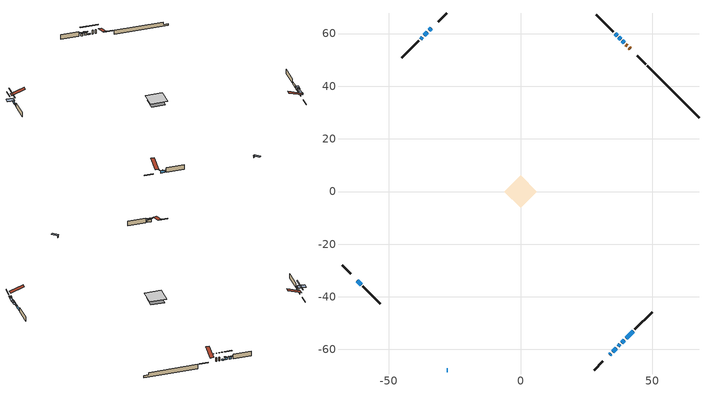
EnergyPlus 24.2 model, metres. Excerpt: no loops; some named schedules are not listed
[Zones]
conditioned space
 floor adiabatic (AdiabaticFloorConstruction): -6.09,0 0,6.09 6.09,0 0,-6.09 z0.61
 floor foundation (Slab1 construction): -4.9,0.06 -0.06,4.9 4.9,-0.06 0.06,-4.9 z-1.73
 wall outside (RimJoist1 construction): 28.08,-67.79 31.32,-64.56 / -67.79,-28.08 -64.56,-31.32 / -28.08,67.79 -31.32,64.56 / 47.52,48.35 44.29,51.59 z0.61:0.91
 wall outside (AdiabaticWallConstruction 1): 41.65,54.23 41.21,54.66 / 40.56,55.32 40.06,55.81 z0.61:2.64
 wall outside (AdiabaticWallConstruction): 33.96,-61.92 34.34,-61.54 / -61.92,-33.96 -60.48,-35.39 / 38.03,57.84 37.31,58.56 / -37.24,58.63 -37.96,57.91 / 40.12,-55.76 42.82,-53.06 z0.61:1.83; -28.08,-67.79 -27.55,-67.79 z0.61:1.5; 39.41,56.47 38.69,57.19 / -33.96,61.92 -34.68,61.2 / 34.99,-60.89 36.43,-59.45 z0.61:1.17; 36.66,59.22 35.94,59.94 z0.61:1.63; -35.33,60.54 -36.59,59.29 z0.61:2.69; 37.08,-58.79 37.77,-58.11 / 38.42,-57.45 39.47,-56.41 z0.61:1.78
 wall outside (Wall1 construction): 43.47,-52.4 50.02,-45.86 / -59.83,-36.05 -53.28,-42.6 / -38.62,57.26 -45.17,50.71 / 35.28,60.59 28.74,67.14 z0.61:3.05
 wall foundation (FoundationWall1 construction): 48.18,47.7,-1.73 48.18,47.7,0.61 65.83,30.04,0.61 65.83,30.04,-0.72 67.79,28.08,-0.72 67.79,28.08,-1.73
 window (WindowConstruction 8): 33.96,-61.92 34.34,-61.54 z0.61:1.83
 window (WindowConstruction 7): -61.92,-33.96 -60.48,-35.39 z0.61:1.83
 window (WindowConstruction 12): -28.08,-67.79 -27.55,-67.79 z0.61:1.5
 window (WindowConstruction 9): 39.41,56.47 38.69,57.19 z0.61:1.17
 window (WindowConstruction 10): -33.96,61.92 -34.68,61.2 z0.61:1.17
 window (WindowConstruction 11): 34.99,-60.88 36.43,-59.45 z0.61:1.17
 window (WindowConstruction): 38.03,57.84 37.32,58.56 z0.61:1.83
 window (WindowConstruction 1): 36.66,59.22 35.94,59.94 z0.61:1.62
 window (WindowConstruction 2): -35.33,60.54 -36.59,59.29 z0.61:2.69
 window (WindowConstruction 3): -37.25,58.63 -37.96,57.91 z0.61:1.83
 window (WindowConstruction 4): 37.08,-58.79 37.77,-58.11 z0.61:1.78
 window (WindowConstruction 5): 38.42,-57.45 39.46,-56.41 z0.61:1.78
 window (WindowConstruction 6): 40.12,-55.75 42.82,-53.06 z0.61:1.83
 door (Door): 41.65,54.23 41.22,54.66 z0.61:2.64
 door (Door 1): 40.56,55.32 40.06,55.81 z0.61:2.64
 ceiling adiabatic (AdiabaticFloorConstruction): 0,-6.09 6.09,0 0,6.09 -6.09,0 z0.61
 roof outside (Roof1 construction): 33.3,-62.58,3.05 28.27,-57.54,5.42 26.94,-58.87,5.42 31.98,-63.9,3.05; -62.58,-33.3,3.05 -57.54,-28.27,5.42 -58.87,-26.94,5.42 -63.9,-31.98,3.05; -33.3,62.58,3.05 -28.27,57.54,5.42 -26.94,58.87,5.42 -31.98,63.9,3.05; 42.3,53.57,3.05 37.27,48.54,5.42 38.6,47.21,5.42 43.63,52.25,3.05
shading: 34.44,-61.44 33.85,-62.02 34.71,-62.89 35.3,-62.3 z1.98; -60.05,-35.82 -62.35,-33.53 -62.56,-33.74 -60.26,-36.04 z2.44; -27.25,-67.79 -28.38,-67.79 -28.38,-71.14 -27.25,-71.14 z1.8; 35.75,60.13 42.35,53.53 42.64,53.82 36.04,60.42 z5.33; -37.62,58.26 -31.02,64.86 -31.31,65.15 -37.91,58.55 z5.33; 36.64,-59.24 34.78,-61.1 35.64,-61.96 37.5,-60.1 z1.47; 36.88,58.99 38.46,57.41 38.68,57.62 37.1,59.2 z2.44; 35.51,60.37 37.09,58.79 37.3,59 35.72,60.58 z2.23; -36.8,59.08 -35.12,60.76 -37.71,63.34 -39.39,61.67 z2.99; 37.87,-58 36.98,-58.9 37.84,-59.76 38.73,-58.87 z1.93; 39.57,-56.31 38.32,-57.56 39.18,-58.42 40.43,-57.17 z1.93
[Building]
Building 1: Terrain=Suburbs
[Site:Location]
Quebec Intl AP_QC: Latitude {deg}=46.8; Longitude {deg}=-71.38; Time Zone {hr}=-5; Elevation {m}=74; Keep Site Location Information=Yes
[Site:GroundTemperature:Shallow]
0.0108218, -2.24938, -2.43038, -1.3578, 2.94801, 7.23376, 10.9493, 13.303, 13.5029, 11.5886, 7.96783, 3.81355
[Site:WaterMainsTemperature]
Calculation Method=Schedule; Temperature Schedule=mains temperature schedule
[Material] Roughness=Rough; Thermal Absorptance=0.9
Name | Thickness {m} | Conductivity {W/m-K} | Density {kg/m3} | Specific Heat {J/kg-K} | Solar Absorptance | Visible Absorptance
asphalt or fiberglass shingles | 0.00635 | 0.162714 | 1121.4 | 1465.45 | 0.4 | 0.4
concrete 4.0 in. | 0.1016 | 1.803125 | 2242.8 | 837.4 | 0.7 | 0.7
concrete 8.0 in. | 0.2032 | 1.803125 | 2242.8 | 837.4 | 0.7 | 0.7
door material | 0.04445 | 0.053851 | 512.64 | 1214.23 | 0.7 | 0.7
exterior vertical ins | 0.0554373 | 0.029427 | 32.04 | 1214.23 | 0.7 | 0.7
floor covering | 0.0127 | 0.0433444 | 54.468 | 1339.84 | 0.6 | 0.6
floor rigid ins; wall rigid ins 1 | 0.512978 | 0.029427 | 32.04 | 1214.23 | 0.7 | 0.7
floor stud and cavity | 0.1397 | 1.75129 | 37.0049 | 1207.88 | 0.7 | 0.7
furniture material conditioned space 1 | 0.1524 | 0.115458 | 640.8 | 1214.23 | 0.6 | 0.6
gypsum board | 0.0127 | 0.160291 | 801 | 837.4 | 0.6 | 0.6
gypsum board 1 | 0.0127 | 0.160291 | 801 | 837.4 | 0.7 | 0.7
osb sheathing 0.5 in. | 0.0127 | 0.115458 | 512.64 | 1214.23 | 0.7 | 0.7
osb sheathing 0.75 in. | 0.01905 | 0.115458 | 512.64 | 1214.23 | 0.7 | 0.7
osb sheathing 2.0 in. | 0.0508 | 0.115458 | 512.64 | 1214.23 | 0.7 | 0.7
rim joist rigid ins | 0.051816 | 0.029427 | 32.04 | 1214.23 | 0.7 | 0.7
rim joist stud and cavity | 0.0508 | 0.0297552 | 125.044 | 1163.47 | 0.6 | 0.6
roof rigid ins; wall rigid ins | 0.103632 | 0.029427 | 32.04 | 1214.23 | 0.7 | 0.7
roof stud and cavity | 0.2032 | 0.192082 | 78.34581 | 1123.46 | 0.7 | 0.7
wall stud and cavity | 0.1397 | 0.108386 | 139.0536 | 1170.24 | 0.7 | 0.7
wall stud and cavity 1 | 0.0889 | 0.380278 | 52.3479 | 1209.89 | 0.7 | 0.7
wall stud and cavity 2 | 0.0889 | 0.391764 | 83.0341 | 1211.67 | 0.7 | 0.7
wood siding | 0.0254 | 0.102417 | 544.68 | 1172.36 | 0.4 | 0.4
wood siding 1; wood siding 2; wood siding 3 | 0.0254 | 0.102417 | 544.68 | 1172.36 | 0.7 | 0.7
[WindowMaterial:SimpleGlazingSystem]
Name | U-Factor {W/m2-K} | Solar Heat Gain Coefficient
WindowMaterial | 2.78279 | 0.59
WindowMaterial 1 | 2.78052 | 0.57
WindowMaterial 2 | 2.82821 | 0.59
WindowMaterial 3 | 2.78165 | 0.58
WindowMaterial 4 | 2.787898 | 0.61
WindowMaterial 5 | 2.78563 | 0.68
WindowMaterial 6 | 2.63686 | 0.61
WindowMaterial 7 | 2.6732 | 0.46
WindowMaterial 8 | 2.6732 | 0.44
[Construction]
AdiabaticFloorConstruction: floor stud and cavity, floor rigid ins, osb sheathing 0.75 in., floor covering
AdiabaticWallConstruction: wood siding 2, wall rigid ins 1, wall stud and cavity 1, gypsum board
AdiabaticWallConstruction 1: wood siding 3, wall rigid ins 1, wall stud and cavity 1, gypsum board
Door; Door 1: door material
FoundationWall1 construction: concrete 8.0 in., gypsum board 1
furniture construction conditioned space 1: furniture material conditioned space 1
PartitionWallConstruction: gypsum board, wall stud and cavity 2, gypsum board
RimJoist1 construction: wood siding 1, rim joist rigid ins, osb sheathing 2.0 in., rim joist stud and cavity
Roof1 construction: asphalt or fiberglass shingles, roof rigid ins, osb sheathing 0.75 in., roof stud and cavity, gypsum board
Slab1 construction: concrete 4.0 in.
Wall1 construction: wood siding, wall rigid ins, osb sheathing 0.5 in., wall stud and cavity, gypsum board
WindowConstruction; WindowConstruction 3; WindowConstruction 7: WindowMaterial
WindowConstruction 1: WindowMaterial 1
WindowConstruction 10; WindowConstruction 11; WindowConstruction 9: WindowMaterial 7
WindowConstruction 12: WindowMaterial 8
WindowConstruction 2: WindowMaterial 2
WindowConstruction 4: WindowMaterial 3
WindowConstruction 5: WindowMaterial 4
WindowConstruction 6: WindowMaterial 5
WindowConstruction 8: WindowMaterial 6
[Zone]
conditioned space: Multiplier=1; Volume {m3}=312.7; Part of Total Floor Area=Yes
[Space]
conditioned space 1: Zone=conditioned space; Volume {m3}=312.7
[SurfaceProperty:ExposedFoundationPerimeter]
Slab1: Exposed Perimeter Calculation Method=TotalExposedPerimeter; Total Exposed Perimeter {m}=27.738
[InternalMass] Zone or ZoneList=conditioned space; Space or SpaceList=conditioned space 1
Name | Construction | Surface Area {m2}
furniture mass conditioned space 1 | furniture construction conditioned space 1 | 48.9198
partition wall mass | PartitionWallConstruction | 122.299
[Lights]
interior lighting: Zone or ZoneList or Space or SpaceList=conditioned space 1; Schedule=interior lighting schedule; Design Level Calculation Method=LightingLevel; Lighting Level {W}=343.2; Return Air Fraction=0; Fraction Radiant=0.6; Fraction Visible=0.2; Fraction Replaceable=1
[People]
occupants: Zone or ZoneList or Space or SpaceList=conditioned space 1; Number of People Schedule=occupants schedule; Number of People Calculation Method=People; Number of People=3; Fraction Radiant=0.314171; Sensible Heat Fraction=0.56303; Activity Level Schedule=occupants activity schedule; Carbon Dioxide Generation Rate {m3/s-W}=0; Enable ASHRAE 55 Comfort Warnings=No; Mean Radiant Temperature Calculation Type=EnclosureAveraged
[ElectricEquipment] Zone or ZoneList or Space or SpaceList=conditioned space 1; Design Level Calculation Method=EquipmentLevel
Name | Schedule | Design Level {W} | Fraction Latent | Fraction Radiant | Fraction Lost
clothes dryer | clothes dryer schedule | 140.772 | 0.015 | 0.081 | 0.85
clothes washer | clothes washer schedule | 32.1985 | 0.03 | 0.162 | 0.7
cooking range | cooking range schedule | 215.147 | 0.08 | 0.432 | 0.2
dishwasher | dishwasher schedule | 66.8632 | 0.3 | 0.18 | 0.4
fridge | fridge schedule | 72.9452 | 0 | 0.6 | 0
mech vent bath fan 0 | mech vent bath fan 0 schedule | 50.2 | 0 | 0 | 1
mech vent house fan | mech vent house fan schedule | 19.9167 | 0 | 0 | 0.5
mech vent house fan cfis | mech vent house fan cfis schedule | 0 | 0 | 0 | 0
mech vent range fan 0 | mech vent range fan 0 schedule | 57 | 0 | 0 | 1
misc plug loads | misc plug loads schedule | 494.7 | 0.045 | 0.513 | 0.1
whole house fan | Always On Discrete | 0 | 0 | 0 | 1
[OtherEquipment] Zone or ZoneList or Space or SpaceList=conditioned space 1; Design Level Calculation Method=EquipmentLevel
Name | Fuel Type | Schedule | Design Level {W} | Fraction Latent | Fraction Radiant | Fraction Lost
clothes dryer 1 | Electricity | clothes dryer schedule | 0 | 0.015 | 0.081 | 0.85
cooking range 1 | Electricity | cooking range schedule | 0 | 0.08 | 0.432 | 0.2
general water use latent | None | general water use schedule | 62.594 | 1 | 0 | 0
general water use sensible | None | general water use schedule | -61.6891 | 0 | 0.6 | 0
mech vent house fan latent load | None | Always On Discrete | 0 | 1 | 0 | 0
mech vent house fan sensible load | None | Always On Discrete | 0 | 0 | 0 | 0
water heater energy adjustment1 | Electricity | Always On Discrete | 0.01 | 0 | 0 | 1
[ZoneInfiltration:DesignFlowRate] Zone or ZoneList or Space or SpaceList=conditioned space 1; Schedule=Always On Discrete; Design Flow Rate Calculation Method=Flow/Zone; Design Flow Rate {m3/s}=0
infil flow; natural vent flow; whole house fan flow
[ZoneControl:Thermostat]
conditioned space Thermostat: Zone or ZoneList=conditioned space; Control Type Schedule=conditioned space Thermostat Schedule; Control 1=conditioned space temperature setpoint; Temperature Difference Between Cutout And Setpoint {deltaC}=0
[ThermostatSetpoint:DualSetpoint]
conditioned space temperature setpoint: Heating Setpoint Temperature Schedule=heating setpoint; Cooling Setpoint Temperature Schedule=cooling setpoint
[Zone equipment]
conditioned space: electric baseboard
[Foundation:Kiva]
Foundation Kiva 1: Initial Indoor Air Temperature {C}=18; Wall Height Above Grade {m}=0.609996; Wall Depth Below Slab {m}=0.2032; Custom Block Material Name 1=exterior vertical ins; Custom Block Depth 1 {m}=2.34001; Custom Block X Position 1 {m}=0.2159; Custom Block Z Position 1 {m}=0
[Foundation:Kiva:Settings]
Soil Conductivity {W/m-K}=0.849921; Soil Density {kg/m3}=1842.3; Soil Specific Heat {J/kg-K}=418.7; Ground Solar Absorptivity=0.9; Ground Thermal Absorptivity=0.9; Ground Surface Roughness {m}=0.03; Far-Field Width {m}=40; Deep-Ground Boundary Condition=ZeroFlux; Deep-Ground Depth {m}=40; Minimum Cell Dimension {m}=0.2; Maximum Cell Growth Coefficient=3; Simulation Timestep=Timestep
[Exterior:Lights]
exterior lighting: Schedule=exterior lighting schedule; Design Level {W}=75.6
[EnergyManagementSystem:Sensor] Output:Variable or Output:Meter Index Key=conditioned space
Name | Output:Variable or Output:Meter
conditioned_space_clg_unmet_s | Zone Cooling Setpoint Not Met Time
conditioned_space_htg_unmet_s | Zone Heating Setpoint Not Met Time
fridge_tin_s; tin_s; tin_s_1 | Zone Mean Air Temperature
tout_s | Zone Outdoor Air Drybulb Temperature
win_s | Zone Air Humidity Ratio
[Schedule:Week:Daily]
interior lighting schedule Week Rule - Jan1-Jan27: interior lighting schedule day, interior lighting schedule day, interior lighting schedule day, interior lighting schedule day, interior lighting schedule day, interior lighting schedule day, interior lighting schedule day, interior lighting schedule default day, interior lighting schedule default day, interior lighting schedule default day, interior lighting schedule default day, interior lighting schedule default day
interior lighting schedule Week Rule - Jan28-Feb3: interior lighting schedule day, interior lighting schedule day, interior lighting schedule day, interior lighting schedule day, interior lighting schedule day 1, interior lighting schedule day 1, interior lighting schedule day 1, interior lighting schedule default day, interior lighting schedule default day, interior lighting schedule default day, interior lighting schedule default day, interior lighting schedule default day
interior lighting schedule Week Rule - Feb4-Feb24: interior lighting schedule day 1, interior lighting schedule day 1, interior lighting schedule day 1, interior lighting schedule day 1, interior lighting schedule day 1, interior lighting schedule day 1, interior lighting schedule day 1, interior lighting schedule default day, interior lighting schedule default day, interior lighting schedule default day, interior lighting schedule default day, interior lighting schedule default day
interior lighting schedule Week Rule - Feb25-Mar3: interior lighting schedule day 1, interior lighting schedule day 1, interior lighting schedule day 1, interior lighting schedule day 1, interior lighting schedule day 2, interior lighting schedule day 2, interior lighting schedule day 2, interior lighting schedule default day, interior lighting schedule default day, interior lighting schedule default day, interior lighting schedule default day, interior lighting schedule default day
interior lighting schedule Week Rule - Mar4-Mar31: interior lighting schedule day 2, interior lighting schedule day 2, interior lighting schedule day 2, interior lighting schedule day 2, interior lighting schedule day 2, interior lighting schedule day 2, interior lighting schedule day 2, interior lighting schedule default day, interior lighting schedule default day, interior lighting schedule default day, interior lighting schedule default day, interior lighting schedule default day
interior lighting schedule Week Rule - Apr1-Apr28: interior lighting schedule day 3, interior lighting schedule day 3, interior lighting schedule day 3, interior lighting schedule day 3, interior lighting schedule day 3, interior lighting schedule day 3, interior lighting schedule day 3, interior lighting schedule default day, interior lighting schedule default day, interior lighting schedule default day, interior lighting schedule default day, interior lighting schedule default day
interior lighting schedule Week Rule - Apr29-May5: interior lighting schedule day 3, interior lighting schedule day 3, interior lighting schedule day 4, interior lighting schedule day 4, interior lighting schedule day 4, interior lighting schedule day 4, interior lighting schedule day 4, interior lighting schedule default day, interior lighting schedule default day, interior lighting schedule default day, interior lighting schedule default day, interior lighting schedule default day
interior lighting schedule Week Rule - May6-May26: interior lighting schedule day 4, interior lighting schedule day 4, interior lighting schedule day 4, interior lighting schedule day 4, interior lighting schedule day 4, interior lighting schedule day 4, interior lighting schedule day 4, interior lighting schedule default day, interior lighting schedule default day, interior lighting schedule default day, interior lighting schedule default day, interior lighting schedule default day
interior lighting schedule Week Rule - May27-Jun2: interior lighting schedule day 4, interior lighting schedule day 4, interior lighting schedule day 4, interior lighting schedule day 4, interior lighting schedule day 4, interior lighting schedule day 5, interior lighting schedule day 5, interior lighting schedule default day, interior lighting schedule default day, interior lighting schedule default day, interior lighting schedule default day, interior lighting schedule default day
interior lighting schedule Week Rule - Jun3-Jun30: interior lighting schedule day 5, interior lighting schedule day 5, interior lighting schedule day 5, interior lighting schedule day 5, interior lighting schedule day 5, interior lighting schedule day 5, interior lighting schedule day 5, interior lighting schedule default day, interior lighting schedule default day, interior lighting schedule default day, interior lighting schedule default day, interior lighting schedule default day
interior lighting schedule Week Rule - Jul1-Jul28: interior lighting schedule day 6, interior lighting schedule day 6, interior lighting schedule day 6, interior lighting schedule day 6, interior lighting schedule day 6, interior lighting schedule day 6, interior lighting schedule day 6, interior lighting schedule default day, interior lighting schedule default day, interior lighting schedule default day, interior lighting schedule default day, interior lighting schedule default day
interior lighting schedule Week Rule - Jul29-Aug4: interior lighting schedule day 6, interior lighting schedule day 6, interior lighting schedule day 6, interior lighting schedule day 7, interior lighting schedule day 7, interior lighting schedule day 7, interior lighting schedule day 7, interior lighting schedule default day, interior lighting schedule default day, interior lighting schedule default day, interior lighting schedule default day, interior lighting schedule default day
interior lighting schedule Week Rule - Aug5-Aug25: interior lighting schedule day 7, interior lighting schedule day 7, interior lighting schedule day 7, interior lighting schedule day 7, interior lighting schedule day 7, interior lighting schedule day 7, interior lighting schedule day 7, interior lighting schedule default day, interior lighting schedule default day, interior lighting schedule default day, interior lighting schedule default day, interior lighting schedule default day
interior lighting schedule Week Rule - Aug26-Sep1: interior lighting schedule day 7, interior lighting schedule day 7, interior lighting schedule day 7, interior lighting schedule day 7, interior lighting schedule day 7, interior lighting schedule day 7, interior lighting schedule day 8, interior lighting schedule default day, interior lighting schedule default day, interior lighting schedule default day, interior lighting schedule default day, interior lighting schedule default day
interior lighting schedule Week Rule - Sep2-Sep29: interior lighting schedule day 8, interior lighting schedule day 8, interior lighting schedule day 8, interior lighting schedule day 8, interior lighting schedule day 8, interior lighting schedule day 8, interior lighting schedule day 8, interior lighting schedule default day, interior lighting schedule default day, interior lighting schedule default day, interior lighting schedule default day, interior lighting schedule default day
interior lighting schedule Week Rule - Sep30-Oct6: interior lighting schedule day 8, interior lighting schedule day 9, interior lighting schedule day 9, interior lighting schedule day 9, interior lighting schedule day 9, interior lighting schedule day 9, interior lighting schedule day 9, interior lighting schedule default day, interior lighting schedule default day, interior lighting schedule default day, interior lighting schedule default day, interior lighting schedule default day
interior lighting schedule Week Rule - Oct7-Oct27: interior lighting schedule day 9, interior lighting schedule day 9, interior lighting schedule day 9, interior lighting schedule day 9, interior lighting schedule day 9, interior lighting schedule day 9, interior lighting schedule day 9, interior lighting schedule default day, interior lighting schedule default day, interior lighting schedule default day, interior lighting schedule default day, interior lighting schedule default day
interior lighting schedule Week Rule - Oct28-Nov3: interior lighting schedule day 9, interior lighting schedule day 9, interior lighting schedule day 9, interior lighting schedule day 9, interior lighting schedule day 10, interior lighting schedule day 10, interior lighting schedule day 10, interior lighting schedule default day, interior lighting schedule default day, interior lighting schedule default day, interior lighting schedule default day, interior lighting schedule default day
interior lighting schedule Week Rule - Nov4-Nov24: interior lighting schedule day 10, interior lighting schedule day 10, interior lighting schedule day 10, interior lighting schedule day 10, interior lighting schedule day 10, interior lighting schedule day 10, interior lighting schedule day 10, interior lighting schedule default day, interior lighting schedule default day, interior lighting schedule default day, interior lighting schedule default day, interior lighting schedule default day
interior lighting schedule Week Rule - Nov25-Dec1: interior lighting schedule day 10, interior lighting schedule day 10, interior lighting schedule day 10, interior lighting schedule day 10, interior lighting schedule day 10, interior lighting schedule day 10, interior lighting schedule day 11, interior lighting schedule default day, interior lighting schedule default day, interior lighting schedule default day, interior lighting schedule default day, interior lighting schedule default day
interior lighting schedule Week Rule - Dec2-Dec31: interior lighting schedule day 11, interior lighting schedule day 11, interior lighting schedule day 11, interior lighting schedule day 11, interior lighting schedule day 11, interior lighting schedule day 11, interior lighting schedule day 11, interior lighting schedule default day, interior lighting schedule default day, interior lighting schedule default day, interior lighting schedule default day, interior lighting schedule default day
occupants schedule Week Rule - Jan1-Dec31: occupants schedule day, occupants schedule day, occupants schedule day, occupants schedule day, occupants schedule day, occupants schedule day, occupants schedule day, occupants schedule default day, occupants schedule default day, occupants schedule default day, occupants schedule default day, occupants schedule default day
clothes dryer schedule Week Rule - Jan1-Dec31: clothes dryer schedule day, clothes dryer schedule day, clothes dryer schedule day, clothes dryer schedule day, clothes dryer schedule day, clothes dryer schedule day, clothes dryer schedule day, clothes dryer schedule default day, clothes dryer schedule default day, clothes dryer schedule default day, clothes dryer schedule default day, clothes dryer schedule default day
clothes washer schedule Week Rule - Jan1-Dec31: clothes washer schedule day, clothes washer schedule day, clothes washer schedule day, clothes washer schedule day, clothes washer schedule day, clothes washer schedule day, clothes washer schedule day, clothes washer schedule default day, clothes washer schedule default day, clothes washer schedule default day, clothes washer schedule default day, clothes washer schedule default day
cooking range schedule Week Rule - Jan1-Dec31: cooking range schedule day, cooking range schedule day, cooking range schedule day, cooking range schedule day, cooking range schedule day, cooking range schedule day, cooking range schedule day, cooking range schedule default day, cooking range schedule default day, cooking range schedule default day, cooking range schedule default day, cooking range schedule default day
dishwasher schedule Week Rule - Jan1-Dec31: dishwasher schedule day, dishwasher schedule day, dishwasher schedule day, dishwasher schedule day, dishwasher schedule day, dishwasher schedule day, dishwasher schedule day, dishwasher schedule default day, dishwasher schedule default day, dishwasher schedule default day, dishwasher schedule default day, dishwasher schedule default day
mech vent bath fan 0 schedule Week Rule - Jan1-Dec31: mech vent bath fan 0 schedule day, mech vent bath fan 0 schedule day, mech vent bath fan 0 schedule day, mech vent bath fan 0 schedule day, mech vent bath fan 0 schedule day, mech vent bath fan 0 schedule day, mech vent bath fan 0 schedule day, mech vent bath fan 0 schedule default day, mech vent bath fan 0 schedule default day, mech vent bath fan 0 schedule default day, mech vent bath fan 0 schedule default day, mech vent bath fan 0 schedule default day
mech vent range fan 0 schedule Week Rule - Jan1-Dec31: mech vent range fan 0 schedule day, mech vent range fan 0 schedule day, mech vent range fan 0 schedule day, mech vent range fan 0 schedule day, mech vent range fan 0 schedule day, mech vent range fan 0 schedule day, mech vent range fan 0 schedule day, mech vent range fan 0 schedule default day, mech vent range fan 0 schedule default day, mech vent range fan 0 schedule default day, mech vent range fan 0 schedule default day, mech vent range fan 0 schedule default day
misc plug loads schedule Week Rule - Jan1-Dec31: misc plug loads schedule day, misc plug loads schedule day, misc plug loads schedule day, misc plug loads schedule day, misc plug loads schedule day, misc plug loads schedule day, misc plug loads schedule day, misc plug loads schedule default day, misc plug loads schedule default day, misc plug loads schedule default day, misc plug loads schedule default day, misc plug loads schedule default day
general water use schedule Week Rule - Jan1-Dec31: general water use schedule day, general water use schedule day, general water use schedule day, general water use schedule day, general water use schedule day, general water use schedule day, general water use schedule day, general water use schedule default day, general water use schedule default day, general water use schedule default day, general water use schedule default day, general water use schedule default day
exterior lighting schedule Week Rule - Jan1-Jan27: exterior lighting schedule day, exterior lighting schedule day, exterior lighting schedule day, exterior lighting schedule day, exterior lighting schedule day, exterior lighting schedule day, exterior lighting schedule day, exterior lighting schedule default day, exterior lighting schedule default day, exterior lighting schedule default day, exterior lighting schedule default day, exterior lighting schedule default day
exterior lighting schedule Week Rule - Jan28-Feb3: exterior lighting schedule day, exterior lighting schedule day, exterior lighting schedule day, exterior lighting schedule day, exterior lighting schedule day 1, exterior lighting schedule day 1, exterior lighting schedule day 1, exterior lighting schedule default day, exterior lighting schedule default day, exterior lighting schedule default day, exterior lighting schedule default day, exterior lighting schedule default day
exterior lighting schedule Week Rule - Feb4-Feb24: exterior lighting schedule day 1, exterior lighting schedule day 1, exterior lighting schedule day 1, exterior lighting schedule day 1, exterior lighting schedule day 1, exterior lighting schedule day 1, exterior lighting schedule day 1, exterior lighting schedule default day, exterior lighting schedule default day, exterior lighting schedule default day, exterior lighting schedule default day, exterior lighting schedule default day
exterior lighting schedule Week Rule - Feb25-Mar3: exterior lighting schedule day 1, exterior lighting schedule day 1, exterior lighting schedule day 1, exterior lighting schedule day 1, exterior lighting schedule day 2, exterior lighting schedule day 2, exterior lighting schedule day 2, exterior lighting schedule default day, exterior lighting schedule default day, exterior lighting schedule default day, exterior lighting schedule default day, exterior lighting schedule default day
exterior lighting schedule Week Rule - Mar4-Mar31: exterior lighting schedule day 2, exterior lighting schedule day 2, exterior lighting schedule day 2, exterior lighting schedule day 2, exterior lighting schedule day 2, exterior lighting schedule day 2, exterior lighting schedule day 2, exterior lighting schedule default day, exterior lighting schedule default day, exterior lighting schedule default day, exterior lighting schedule default day, exterior lighting schedule default day
exterior lighting schedule Week Rule - Apr1-Apr28: exterior lighting schedule day 3, exterior lighting schedule day 3, exterior lighting schedule day 3, exterior lighting schedule day 3, exterior lighting schedule day 3, exterior lighting schedule day 3, exterior lighting schedule day 3, exterior lighting schedule default day, exterior lighting schedule default day, exterior lighting schedule default day, exterior lighting schedule default day, exterior lighting schedule default day
exterior lighting schedule Week Rule - Apr29-May5: exterior lighting schedule day 3, exterior lighting schedule day 3, exterior lighting schedule day 4, exterior lighting schedule day 4, exterior lighting schedule day 4, exterior lighting schedule day 4, exterior lighting schedule day 4, exterior lighting schedule default day, exterior lighting schedule default day, exterior lighting schedule default day, exterior lighting schedule default day, exterior lighting schedule default day
exterior lighting schedule Week Rule - May6-May26: exterior lighting schedule day 4, exterior lighting schedule day 4, exterior lighting schedule day 4, exterior lighting schedule day 4, exterior lighting schedule day 4, exterior lighting schedule day 4, exterior lighting schedule day 4, exterior lighting schedule default day, exterior lighting schedule default day, exterior lighting schedule default day, exterior lighting schedule default day, exterior lighting schedule default day
exterior lighting schedule Week Rule - May27-Jun2: exterior lighting schedule day 4, exterior lighting schedule day 4, exterior lighting schedule day 4, exterior lighting schedule day 4, exterior lighting schedule day 4, exterior lighting schedule day 5, exterior lighting schedule day 5, exterior lighting schedule default day, exterior lighting schedule default day, exterior lighting schedule default day, exterior lighting schedule default day, exterior lighting schedule default day
exterior lighting schedule Week Rule - Jun3-Jun30: exterior lighting schedule day 5, exterior lighting schedule day 5, exterior lighting schedule day 5, exterior lighting schedule day 5, exterior lighting schedule day 5, exterior lighting schedule day 5, exterior lighting schedule day 5, exterior lighting schedule default day, exterior lighting schedule default day, exterior lighting schedule default day, exterior lighting schedule default day, exterior lighting schedule default day
exterior lighting schedule Week Rule - Jul1-Jul28: exterior lighting schedule day 6, exterior lighting schedule day 6, exterior lighting schedule day 6, exterior lighting schedule day 6, exterior lighting schedule day 6, exterior lighting schedule day 6, exterior lighting schedule day 6, exterior lighting schedule default day, exterior lighting schedule default day, exterior lighting schedule default day, exterior lighting schedule default day, exterior lighting schedule default day
exterior lighting schedule Week Rule - Jul29-Aug4: exterior lighting schedule day 6, exterior lighting schedule day 6, exterior lighting schedule day 6, exterior lighting schedule day 7, exterior lighting schedule day 7, exterior lighting schedule day 7, exterior lighting schedule day 7, exterior lighting schedule default day, exterior lighting schedule default day, exterior lighting schedule default day, exterior lighting schedule default day, exterior lighting schedule default day
exterior lighting schedule Week Rule - Aug5-Aug25: exterior lighting schedule day 7, exterior lighting schedule day 7, exterior lighting schedule day 7, exterior lighting schedule day 7, exterior lighting schedule day 7, exterior lighting schedule day 7, exterior lighting schedule day 7, exterior lighting schedule default day, exterior lighting schedule default day, exterior lighting schedule default day, exterior lighting schedule default day, exterior lighting schedule default day
exterior lighting schedule Week Rule - Aug26-Sep1: exterior lighting schedule day 7, exterior lighting schedule day 7, exterior lighting schedule day 7, exterior lighting schedule day 7, exterior lighting schedule day 7, exterior lighting schedule day 7, exterior lighting schedule day 8, exterior lighting schedule default day, exterior lighting schedule default day, exterior lighting schedule default day, exterior lighting schedule default day, exterior lighting schedule default day
exterior lighting schedule Week Rule - Sep2-Sep29: exterior lighting schedule day 8, exterior lighting schedule day 8, exterior lighting schedule day 8, exterior lighting schedule day 8, exterior lighting schedule day 8, exterior lighting schedule day 8, exterior lighting schedule day 8, exterior lighting schedule default day, exterior lighting schedule default day, exterior lighting schedule default day, exterior lighting schedule default day, exterior lighting schedule default day
exterior lighting schedule Week Rule - Sep30-Oct6: exterior lighting schedule day 8, exterior lighting schedule day 9, exterior lighting schedule day 9, exterior lighting schedule day 9, exterior lighting schedule day 9, exterior lighting schedule day 9, exterior lighting schedule day 9, exterior lighting schedule default day, exterior lighting schedule default day, exterior lighting schedule default day, exterior lighting schedule default day, exterior lighting schedule default day
exterior lighting schedule Week Rule - Oct7-Oct27: exterior lighting schedule day 9, exterior lighting schedule day 9, exterior lighting schedule day 9, exterior lighting schedule day 9, exterior lighting schedule day 9, exterior lighting schedule day 9, exterior lighting schedule day 9, exterior lighting schedule default day, exterior lighting schedule default day, exterior lighting schedule default day, exterior lighting schedule default day, exterior lighting schedule default day
exterior lighting schedule Week Rule - Oct28-Nov3: exterior lighting schedule day 9, exterior lighting schedule day 9, exterior lighting schedule day 9, exterior lighting schedule day 9, exterior lighting schedule day 10, exterior lighting schedule day 10, exterior lighting schedule day 10, exterior lighting schedule default day, exterior lighting schedule default day, exterior lighting schedule default day, exterior lighting schedule default day, exterior lighting schedule default day
exterior lighting schedule Week Rule - Nov4-Nov24: exterior lighting schedule day 10, exterior lighting schedule day 10, exterior lighting schedule day 10, exterior lighting schedule day 10, exterior lighting schedule day 10, exterior lighting schedule day 10, exterior lighting schedule day 10, exterior lighting schedule default day, exterior lighting schedule default day, exterior lighting schedule default day, exterior lighting schedule default day, exterior lighting schedule default day
exterior lighting schedule Week Rule - Nov25-Dec1: exterior lighting schedule day 10, exterior lighting schedule day 10, exterior lighting schedule day 10, exterior lighting schedule day 10, exterior lighting schedule day 10, exterior lighting schedule day 10, exterior lighting schedule day 11, exterior lighting schedule default day, exterior lighting schedule default day, exterior lighting schedule default day, exterior lighting schedule default day, exterior lighting schedule default day
[Schedule:Year]
interior lighting schedule: interior lighting schedule Week Rule - Jan1-Jan27, 1, 1, 1, 27, interior lighting schedule Week Rule - Jan28-Feb3, 1, 28, 2, 3, interior lighting schedule Week Rule - Feb4-Feb24, 2, 4, 2, 24, interior lighting schedule Week Rule - Feb25-Mar3, 2, 25, 3, 3, interior lighting schedule Week Rule - Mar4-Mar31, 3, 4, 3, 31, interior lighting schedule Week Rule - Apr1-Apr28, 4, 1, 4, 28, interior lighting schedule Week Rule - Apr29-May5, 4, 29, 5, 5, interior lighting schedule Week Rule - May6-May26, 5, 6, 5, 26, interior lighting schedule Week Rule - May27-Jun2, 5, 27, 6, 2, interior lighting schedule Week Rule - Jun3-Jun30, 6, 3, 6, 30, interior lighting schedule Week Rule - Jul1-Jul28, 7, 1, 7, 28, interior lighting schedule Week Rule - Jul29-Aug4, 7, 29, 8, 4, interior lighting schedule Week Rule - Aug5-Aug25, 8, 5, 8, 25, interior lighting schedule Week Rule - Aug26-Sep1, 8, 26, 9, 1, interior lighting schedule Week Rule - Sep2-Sep29, 9, 2, 9, 29, interior lighting schedule Week Rule - Sep30-Oct6, 9, 30, 10, 6, interior lighting schedule Week Rule - Oct7-Oct27, 10, 7, 10, 27, interior lighting schedule Week Rule - Oct28-Nov3, 10, 28, 11, 3, interior lighting schedule Week Rule - Nov4-Nov24, 11, 4, 11, 24, interior lighting schedule Week Rule - Nov25-Dec1, 11, 25, 12, 1, interior lighting schedule Week Rule - Dec2-Dec31, 12, 2, 12, 31
occupants schedule: occupants schedule Week Rule - Jan1-Dec31, 1, 1, 12, 31
clothes dryer schedule: clothes dryer schedule Week Rule - Jan1-Dec31, 1, 1, 12, 31
clothes washer schedule: clothes washer schedule Week Rule - Jan1-Dec31, 1, 1, 12, 31
cooking range schedule: cooking range schedule Week Rule - Jan1-Dec31, 1, 1, 12, 31
dishwasher schedule: dishwasher schedule Week Rule - Jan1-Dec31, 1, 1, 12, 31
mech vent bath fan 0 schedule: mech vent bath fan 0 schedule Week Rule - Jan1-Dec31, 1, 1, 12, 31
mech vent range fan 0 schedule: mech vent range fan 0 schedule Week Rule - Jan1-Dec31, 1, 1, 12, 31
misc plug loads schedule: misc plug loads schedule Week Rule - Jan1-Dec31, 1, 1, 12, 31
general water use schedule: general water use schedule Week Rule - Jan1-Dec31, 1, 1, 12, 31
exterior lighting schedule: exterior lighting schedule Week Rule - Jan1-Jan27, 1, 1, 1, 27, exterior lighting schedule Week Rule - Jan28-Feb3, 1, 28, 2, 3, exterior lighting schedule Week Rule - Feb4-Feb24, 2, 4, 2, 24, exterior lighting schedule Week Rule - Feb25-Mar3, 2, 25, 3, 3, exterior lighting schedule Week Rule - Mar4-Mar31, 3, 4, 3, 31, exterior lighting schedule Week Rule - Apr1-Apr28, 4, 1, 4, 28, exterior lighting schedule Week Rule - Apr29-May5, 4, 29, 5, 5, exterior lighting schedule Week Rule - May6-May26, 5, 6, 5, 26, exterior lighting schedule Week Rule - May27-Jun2, 5, 27, 6, 2, exterior lighting schedule Week Rule - Jun3-Jun30, 6, 3, 6, 30, exterior lighting schedule Week Rule - Jul1-Jul28, 7, 1, 7, 28, exterior lighting schedule Week Rule - Jul29-Aug4, 7, 29, 8, 4, exterior lighting schedule Week Rule - Aug5-Aug25, 8, 5, 8, 25, exterior lighting schedule Week Rule - Aug26-Sep1, 8, 26, 9, 1, exterior lighting schedule Week Rule - Sep2-Sep29, 9, 2, 9, 29, exterior lighting schedule Week Rule - Sep30-Oct6, 9, 30, 10, 6, exterior lighting schedule Week Rule - Oct7-Oct27, 10, 7, 10, 27, exterior lighting schedule Week Rule - Oct28-Nov3, 10, 28, 11, 3, exterior lighting schedule Week Rule - Nov4-Nov24, 11, 4, 11, 24, exterior lighting schedule Week Rule - Nov25-Dec1, 11, 25, 12, 1, exterior lighting schedule Week Rule - Dec2-Dec31, 12, 2, 12, 31
[Schedule:Constant]
Name | Hourly Value
occupants activity schedule | 117.228
fridge schedule | 0
mech vent house fan schedule; mech vent house fan cfis schedule; Always On Discrete | 1
[Schedule:Compact]
conditioned space Thermostat Schedule: Through: 12/31, For: AllDays, Until: 24:00, 4
mains temperature schedule: Through: 01/01, For: AllDays, Until: 24:00, 5.175, Through: 01/02, For: AllDays, Until: 24:00, 5.10167, Through: 01/03, For: AllDays, Until: 24:00, 5.02889, Through: 01/04, For: AllDays, Until: 24:00, 4.95778, Through: 01/05, For: AllDays, Until: 24:00, 4.88778, Through: 01/06, For: AllDays, Until: 24:00, 4.81833, Through: 01/07, For: AllDays, Until: 24:00, 4.75056, Through: 01/08, For: AllDays, Until: 24:00, 4.68389, Through: 01/09, For: AllDays, Until: 24:00, 4.61833, Through: 01/10, For: AllDays, Until: 24:00, 4.55389, Through: 01/11, For: AllDays, Until: 24:00, 4.49056, Through: 01/12, For: AllDays, Until: 24:00, 4.42889, Through: 01/13, For: AllDays, Until: 24:00, 4.36778, Through: 01/14, For: AllDays, Until: 24:00, 4.30889, Through: 01/15, For: AllDays, Until: 24:00, 4.25056, Through: 01/16, For: AllDays, Until: 24:00, 4.19389, Through: 01/17, For: AllDays, Until: 24:00, 4.13833, Through: 01/18, For: AllDays, Until: 24:00, 4.08444, Through: 01/19, For: AllDays, Until: 24:00, 4.03167, Through: 01/20, For: AllDays, Until: 24:00, 3.98056, Through: 01/21, For: AllDays, Until: 24:00, 3.93056, Through: 01/22, For: AllDays, Until: 24:00, 3.88222, Through: 01/23, For: AllDays, Until: 24:00, 3.835, Through: 01/24, For: AllDays, Until: 24:00, 3.78944, Through: 01/25, For: AllDays, Until: 24:00, 3.74556, Through: 01/26, For: AllDays, Until: 24:00, 3.70278, Through: 01/27, For: AllDays, Until: 24:00, 3.66167, Through: 01/28, For: AllDays, Until: 24:00, 3.62167, Through: 01/29, For: AllDays, Until: 24:00, 3.58389, Through: 01/30, For: AllDays, Until: 24:00, 3.54722, Through: 01/31, For: AllDays, Until: 24:00, 3.51167, Through: 02/01, For: AllDays, Until: 24:00, 3.47833, Through: 02/02, For: AllDays, Until: 24:00, 3.44611, Through: 02/03, For: AllDays, Until: 24:00, 3.41556, Through: 02/04, For: AllDays, Until: 24:00, 3.38667, Through: 02/05, For: AllDays, Until: 24:00, 3.35944, Through: 02/06, For: AllDays, Until: 24:00, 3.33389, Through: 02/07, For: AllDays, Until: 24:00, 3.30944, Through: 02/08, For: AllDays, Until: 24:00, 3.28667, Through: 02/09, For: AllDays, Until: 24:00, 3.26611, Through: 02/10, For: AllDays, Until: 24:00, 3.24667, Through: 02/11, For: AllDays, Until: 24:00, 3.22889, Through: 02/12, For: AllDays, Until: 24:00, 3.21278, Through: 02/13, For: AllDays, Until: 24:00, 3.19833, Through: 02/14, For: AllDays, Until: 24:00, 3.18556, Through: 02/15, For: AllDays, Until: 24:00, 3.17389, Through: 02/16, For: AllDays, Until: 24:00, 3.16444, Through: 02/17, For: AllDays, Until: 24:00, 3.15667, Through: 02/18, For: AllDays, Until: 24:00, 3.15056, Through: 02/19, For: AllDays, Until: 24:00, 3.14556, Through: 02/20, For: AllDays, Until: 24:00, 3.14278, Through: 02/21, For: AllDays, Until: 24:00, 3.14111, Through: 02/22, For: AllDays, Until: 24:00, 3.14167, Through: 02/23, For: AllDays, Until: 24:00, 3.14333, Through: 02/24, For: AllDays, Until: 24:00, 3.14722, Through: 02/25, For: AllDays, Until: 24:00, 3.15222, Through: 02/26, For: AllDays, Until: 24:00, 3.15944, Through: 02/27, For: AllDays, Until: 24:00, 3.16778, Through: 02/28, For: AllDays, Until: 24:00, 3.17778, Through: 03/01, For: AllDays, Until: 24:00, 3.18944, Through: 03/02, For: AllDays, Until: 24:00, 3.20333, Through: 03/03, For: AllDays, Until: 24:00, 3.21833, Through: 03/04, For: AllDays, Until: 24:00, 3.235, Through: 03/05, For: AllDays, Until: 24:00, 3.25333, Through: 03/06, For: AllDays, Until: 24:00, 3.27333, Through: 03/07, For: AllDays, Until: 24:00, 3.29444, Through: 03/08, For: AllDays, Until: 24:00, 3.31778, Through: 03/09, For: AllDays, Until: 24:00, 3.34222, Through: 03/10, For: AllDays, Until: 24:00, 3.36889, Through: 03/11, For: AllDays, Until: 24:00, 3.39667, Through: 03/12, For: AllDays, Until: 24:00, 3.42611, Through: 03/13, For: AllDays, Until: 24:00, 3.45722, Through: 03/14, For: AllDays, Until: 24:00, 3.49, Through: 03/15, For: AllDays, Until: 24:00, 3.52389, Through: 03/16, For: AllDays, Until: 24:00, 3.55944, Through: 03/17, For: AllDays, Until: 24:00, 3.59667, Through: 03/18, For: AllDays, Until: 24:00, 3.63556, Through: 03/19, For: AllDays, Until: 24:00, 3.67556, Through: 03/20, For: AllDays, Until: 24:00, 3.71722, Through: 03/21, For: AllDays, Until: 24:00, 3.76056, Through: 03/22, For: AllDays, Until: 24:00, 3.80556, Through: 03/23, For: AllDays, Until: 24:00, 3.85111, Through: 03/24, For: AllDays, Until: 24:00, 3.89889, Through: 03/25, For: AllDays, Until: 24:00, 3.94778, Through: 03/26, For: AllDays, Until: 24:00, 3.99833, Through: 03/27, For: AllDays, Until: 24:00, 4.05, Through: 03/28, For: AllDays, Until: 24:00, 4.10333, Through: 03/29, For: AllDays, Until: 24:00, 4.15778, Through: 03/30, For: AllDays, Until: 24:00, 4.21333, Through: 03/31, For: AllDays, Until: 24:00, 4.27056, Through: 04/01, For: AllDays, Until: 24:00, 4.32944, Through: 04/02, For: AllDays, Until: 24:00, 4.38889, Through: 04/03, For: AllDays, Until: 24:00, 4.45, Through: 04/04, For: AllDays, Until: 24:00, 4.51222, Through: 04/05, For: AllDays, Until: 24:00, 4.57611, Through: 04/06, For: AllDays, Until: 24:00, 4.64056, Through: 04/07, For: AllDays, Until: 24:00, 4.70667, Through: 04/08, For: AllDays, Until: 24:00, 4.77389, Through: 04/09, For: AllDays, Until: 24:00, 4.84222, Through: 04/10, For: AllDays, Until: 24:00, 4.91167, Through: 04/11, For: AllDays, Until: 24:00, 4.98278, Through: 04/12, For: AllDays, Until: 24:00, 5.05444, Through: 04/13, For: AllDays, Until: 24:00, 5.12722, Through: 04/14, For: AllDays, Until: 24:00, 5.20111, Through: 04/15, For: AllDays, Until: 24:00, 5.27611, Through: 04/16, For: AllDays, Until: 24:00, 5.35167, Through: 04/17, For: AllDays, Until: 24:00, 5.42889, Through: 04/18, For: AllDays, Until: 24:00, 5.50667, Through: 04/19, For: AllDays, Until: 24:00, 5.58556, Through: 04/20, For: AllDays, Until: 24:00, 5.665, Through: 04/21, For: AllDays, Until: 24:00, 5.74611, Through: 04/22, For: AllDays, Until: 24:00, 5.82722, Through: 04/23, For: AllDays, Until: 24:00, 5.91, Through: 04/24, For: AllDays, Until: 24:00, 5.99278, Through: 04/25, For: AllDays, Until: 24:00, 6.07722, Through: 04/26, For: AllDays, Until: 24:00, 6.16167, Through: 04/27, For: AllDays, Until: 24:00, 6.24722, Through: 04/28, For: AllDays, Until: 24:00, 6.33389, Through: 04/29, For: AllDays, Until: 24:00, 6.42056, Through: 04/30, For: AllDays, Until: 24:00, 6.50833, Through: 05/01, For: AllDays, Until: 24:00, 6.59667, Through: 05/02, For: AllDays, Until: 24:00, 6.68556, Through: 05/03, For: AllDays, Until: 24:00, 6.775, Through: 05/04, For: AllDays, Until: 24:00, 6.86556, Through: 05/05, For: AllDays, Until: 24:00, 6.95611, Through: 05/06, For: AllDays, Until: 24:00, 7.04722, Through: 05/07, For: AllDays, Until: 24:00, 7.13889, Through: 05/08, For: AllDays, Until: 24:00, 7.23111, Through: 05/09, For: AllDays, Until: 24:00, 7.32333, Through: 05/10, For: AllDays, Until: 24:00, 7.41667, Through: 05/11, For: AllDays, Until: 24:00, 7.51, Through: 05/12, For: AllDays, Until: 24:00, 7.60389, Through: 05/13, For: AllDays, Until: 24:00, 7.69778, Through: 05/14, For: AllDays, Until: 24:00, 7.79222, Through: 05/15, For: AllDays, Until: 24:00, 7.88667, Through: 05/16, For: AllDays, Until: 24:00, 7.98167, Through: 05/17, For: AllDays, Until: 24:00, 8.07667, Through: 05/18, For: AllDays, Until: 24:00, 8.17167, Through: 05/19, For: AllDays, Until: 24:00, 8.26722, Through: 05/20, For: AllDays, Until: 24:00, 8.36278, Through: 05/21, For: AllDays, Until: 24:00, 8.45833, Through: 05/22, For: AllDays, Until: 24:00, 8.55444, Through: 05/23, For: AllDays, Until: 24:00, 8.65, Through: 05/24, For: AllDays, Until: 24:00, 8.74611, Through: 05/25, For: AllDays, Until: 24:00, 8.84167, Through: 05/26, For: AllDays, Until: 24:00, 8.93722, Through: 05/27, For: AllDays, Until: 24:00, 9.03333, Through: 05/28, For: AllDays, Until: 24:00, 9.12889, Through: 05/29, For: AllDays, Until: 24:00, 9.22389, Through: 05/30, For: AllDays, Until: 24:00, 9.31944, Through: 05/31, For: AllDays, Until: 24:00, 9.41444, Through: 06/01, For: AllDays, Until: 24:00, 9.50944, Through: 06/02, For: AllDays, Until: 24:00, 9.60389, Through: 06/03, For: AllDays, Until: 24:00, 9.69833, Through: 06/04, For: AllDays, Until: 24:00, 9.79278, Through: 06/05, For: AllDays, Until: 24:00, 9.88667, Through: 06/06, For: AllDays, Until: 24:00, 9.98, Through: 06/07, For: AllDays, Until: 24:00, 10.0728, Through: 06/08, For: AllDays, Until: 24:00, 10.1656, Through: 06/09, For: AllDays, Until: 24:00, 10.2578, Through: 06/10, For: AllDays, Until: 24:00, 10.3494, Through: 06/11, For: AllDays, Until: 24:00, 10.4411, Through: 06/12, For: AllDays, Until: 24:00, 10.5317, Through: 06/13, For: AllDays, Until: 24:00, 10.6222, Through: 06/14, For: AllDays, Until: 24:00, 10.7117, Through: 06/15, For: AllDays, Until: 24:00, 10.8006, Through: 06/16, For: AllDays, Until: 24:00, 10.8889, Through: 06/17, For: AllDays, Until: 24:00, 10.9772, Through: 06/18, For: AllDays, Until: 24:00, 11.0639, Through: 06/19, For: AllDays, Until: 24:00, 11.1506, Through: 06/20, For: AllDays, Until: 24:00, 11.2361, Through: 06/21, For: AllDays, Until: 24:00, 11.3211, Through: 06/22, For: AllDays, Until: 24:00, 11.4056, Through: 06/23, For: AllDays, Until: 24:00, 11.4889, Through: 06/24, For: AllDays, Until: 24:00, 11.5711, Through: 06/25, For: AllDays, Until: 24:00, 11.6533, Through: 06/26, For: AllDays, Until: 24:00, 11.7339, Through: 06/27, For: AllDays, Until: 24:00, 11.8139, Through: 06/28, For: AllDays, Until: 24:00, 11.8928, Through: 06/29, For: AllDays, Until: 24:00, 11.9711, Through: 06/30, For: AllDays, Until: 24:00, 12.0483, Through: 07/01, For: AllDays, Until: 24:00, 12.1244, Through: 07/02, For: AllDays, Until: 24:00, 12.1994, Through: 07/03, For: AllDays, Until: 24:00, 12.2733, Through: 07/04, For: AllDays, Until: 24:00, 12.3467, Through: 07/05, For: AllDays, Until: 24:00, 12.4183, Through: 07/06, For: AllDays, Until: 24:00, 12.4894, Through: 07/07, For: AllDays, Until: 24:00, 12.5589, Through: 07/08, For: AllDays, Until: 24:00, 12.6278, Through: 07/09, For: AllDays, Until: 24:00, 12.695, Through: 07/10, For: AllDays, Until: 24:00, 12.7617, Through: 07/11, For: AllDays, Until: 24:00, 12.8267, Through: 07/12, For: AllDays, Until: 24:00, 12.8906, Through: 07/13, For: AllDays, Until: 24:00, 12.9528, Through: 07/14, For: AllDays, Until: 24:00, 13.0144, Through: 07/15, For: AllDays, Until: 24:00, 13.0744, Through: 07/16, For: AllDays, Until: 24:00, 13.1333, Through: 07/17, For: AllDays, Until: 24:00, 13.1906, Through: 07/18, For: AllDays, Until: 24:00, 13.2467, Through: 07/19, For: AllDays, Until: 24:00, 13.3017, Through: 07/20, For: AllDays, Until: 24:00, 13.355, Through: 07/21, For: AllDays, Until: 24:00, 13.4072, Through: 07/22, For: AllDays, Until: 24:00, 13.4578, Through: 07/23, For: AllDays, Until: 24:00, 13.5067, Through: 07/24, For: AllDays, Until: 24:00, 13.5544, Through: 07/25, For: AllDays, Until: 24:00, 13.6011, Through: 07/26, For: AllDays, Until: 24:00, 13.6461, Through: 07/27, For: AllDays, Until: 24:00, 13.6894, Through: 07/28, For: AllDays, Until: 24:00, 13.7317, Through: 07/29, For: AllDays, Until: 24:00, 13.7722, Through: 07/30, For: AllDays, Until: 24:00, 13.8111, Through: 07/31, For: AllDays, Until: 24:00, 13.8489, Through: 08/01, For: AllDays, Until: 24:00, 13.8844, Through: 08/02, For: AllDays, Until: 24:00, 13.9189, Through: 08/03, For: AllDays, Until: 24:00, 13.9522, Through: 08/04, For: AllDays, Until: 24:00, 13.9833, Through: 08/05, For: AllDays, Until: 24:00, 14.0133, Through: 08/06, For: AllDays, Until: 24:00, 14.0411, Through: 08/07, For: AllDays, Until: 24:00, 14.0678, Through: 08/08, For: AllDays, Until: 24:00, 14.0933, Through: 08/09, For: AllDays, Until: 24:00, 14.1167, Through: 08/10, For: AllDays, Until: 24:00, 14.1383, Through: 08/11, For: AllDays, Until: 24:00, 14.1589, Through: 08/12, For: AllDays, Until: 24:00, 14.1772, Through: 08/13, For: AllDays, Until: 24:00, 14.1944, Through: 08/14, For: AllDays, Until: 24:00, 14.21, Through: 08/15, For: AllDays, Until: 24:00, 14.2233, Through: 08/16, For: AllDays, Until: 24:00, 14.2356, Through: 08/17, For: AllDays, Until: 24:00, 14.2461, Through: 08/18, For: AllDays, Until: 24:00, 14.255, Through: 08/19, For: AllDays, Until: 24:00, 14.2622, Through: 08/20, For: AllDays, Until: 24:00, 14.2678, Through: 08/21, For: AllDays, Until: 24:00, 14.2717, Through: 08/22, For: AllDays, Until: 24:00, 14.2739, Through: 08/23, For: AllDays, Until: 24:00, 14.2744, Through: 08/24, For: AllDays, Until: 24:00, 14.2733, Through: 08/25, For: AllDays, Until: 24:00, 14.2711, Through: 08/26, For: AllDays, Until: 24:00, 14.2667, Through: 08/27, For: AllDays, Until: 24:00, 14.2606, Through: 08/28, For: AllDays, Until: 24:00, 14.2528, Through: 08/29, For: AllDays, Until: 24:00, 14.2439, Through: 08/30, For: AllDays, Until: 24:00, 14.2328, Through: 08/31, For: AllDays, Until: 24:00, 14.2206, Through: 09/01, For: AllDays, Until: 24:00, 14.2061, Through: 09/02, For: AllDays, Until: 24:00, 14.1906, Through: 09/03, For: AllDays, Until: 24:00, 14.1728, Through: 09/04, For: AllDays, Until: 24:00, 14.1539, Through: 09/05, For: AllDays, Until: 24:00, 14.1333, Through: 09/06, For: AllDays, Until: 24:00, 14.1111, Through: 09/07, For: AllDays, Until: 24:00, 14.0872, Through: 09/08, For: AllDays, Until: 24:00, 14.0617, Through: 09/09, For: AllDays, Until: 24:00, 14.035, Through: 09/10, For: AllDays, Until: 24:00, 14.0061, Through: 09/11, For: AllDays, Until: 24:00, 13.9761, Through: 09/12, For: AllDays, Until: 24:00, 13.9444, Through: 09/13, For: AllDays, Until: 24:00, 13.9111, Through: 09/14, For: AllDays, Until: 24:00, 13.8761, Through: 09/15, For: AllDays, Until: 24:00, 13.84, Through: 09/16, For: AllDays, Until: 24:00, 13.8022, Through: 09/17, For: AllDays, Until: 24:00, 13.7628, Through: 09/18, For: AllDays, Until: 24:00, 13.7217, Through: 09/19, For: AllDays, Until: 24:00, 13.6794, Through: 09/20, For: AllDays, Until: 24:00, 13.6356, Through: 09/21, For: AllDays, Until: 24:00, 13.59, Through: 09/22, For: AllDays, Until: 24:00, 13.5433, Through: 09/23, For: AllDays, Until: 24:00, 13.4956, Through: 09/24, For: AllDays, Until: 24:00, 13.4456, Through: 09/25, For: AllDays, Until: 24:00, 13.395, Through: 09/26, For: AllDays, Until: 24:00, 13.3422, Through: 09/27, For: AllDays, Until: 24:00, 13.2883, Through: 09/28, For: AllDays, Until: 24:00, 13.2333, Through: 09/29, For: AllDays, Until: 24:00, 13.1772, Through: 09/30, For: AllDays, Until: 24:00, 13.1194, Through: 10/01, For: AllDays, Until: 24:00, 13.06, Through: 10/02, For: AllDays, Until: 24:00, 13, Through: 10/03, For: AllDays, Until: 24:00, 12.9383, Through: 10/04, For: AllDays, Until: 24:00, 12.8756, Through: 10/05, For: AllDays, Until: 24:00, 12.8111, Through: 10/06, For: AllDays, Until: 24:00, 12.7456, Through: 10/07, For: AllDays, Until: 24:00, 12.6794, Through: 10/08, For: AllDays, Until: 24:00, 12.6117, Through: 10/09, For: AllDays, Until: 24:00, 12.5428, Through: 10/10, For: AllDays, Until: 24:00, 12.4728, Through: 10/11, For: AllDays, Until: 24:00, 12.4017, Through: 10/12, For: AllDays, Until: 24:00, 12.3294, Through: 10/13, For: AllDays, Until: 24:00, 12.2561, Through: 10/14, For: AllDays, Until: 24:00, 12.1817, Through: 10/15, For: AllDays, Until: 24:00, 12.1061, Through: 10/16, For: AllDays, Until: 24:00, 12.03, Through: 10/17, For: AllDays, Until: 24:00, 11.9528, Through: 10/18, For: AllDays, Until: 24:00, 11.8744, Through: 10/19, For: AllDays, Until: 24:00, 11.795, Through: 10/20, For: AllDays, Until: 24:00, 11.715, Through: 10/21, For: AllDays, Until: 24:00, 11.6339, Through: 10/22, For: AllDays, Until: 24:00, 11.5517, Through: 10/23, For: AllDays, Until: 24:00, 11.4689, Through: 10/24, For: AllDays, Until: 24:00, 11.3856, Through: 10/25, For: AllDays, Until: 24:00, 11.3011, Through: 10/26, For: AllDays, Until: 24:00, 11.2161, Through: 10/27, For: AllDays, Until: 24:00, 11.13, Through: 10/28, For: AllDays, Until: 24:00, 11.0433, Through: 10/29, For: AllDays, Until: 24:00, 10.9561, Through: 10/30, For: AllDays, Until: 24:00, 10.8683, Through: 10/31, For: AllDays, Until: 24:00, 10.7794, Through: 11/01, For: AllDays, Until: 24:00, 10.6906, Through: 11/02, For: AllDays, Until: 24:00, 10.6006, Through: 11/03, For: AllDays, Until: 24:00, 10.51, Through: 11/04, For: AllDays, Until: 24:00, 10.4194, Through: 11/05, For: AllDays, Until: 24:00, 10.3278, Through: 11/06, For: AllDays, Until: 24:00, 10.2361, Through: 11/07, For: AllDays, Until: 24:00, 10.1439, Through: 11/08, For: AllDays, Until: 24:00, 10.0511, Through: 11/09, For: AllDays, Until: 24:00, 9.95778, Through: 11/10, For: AllDays, Until: 24:00, 9.86444, Through: 11/11, For: AllDays, Until: 24:00, 9.77056, Through: 11/12, For: AllDays, Until: 24:00, 9.67611, Through: 11/13, For: AllDays, Until: 24:00, 9.58167, Through: 11/14, For: AllDays, Until: 24:00, 9.48722, Through: 11/15, For: AllDays, Until: 24:00, 9.39222, Through: 11/16, For: AllDays, Until: 24:00, 9.29667, Through: 11/17, For: AllDays, Until: 24:00, 9.20167, Through: 11/18, For: AllDays, Until: 24:00, 9.10611, Through: 11/19, For: AllDays, Until: 24:00, 9.01056, Through: 11/20, For: AllDays, Until: 24:00, 8.915, Through: 11/21, For: AllDays, Until: 24:00, 8.81889, Through: 11/22, For: AllDays, Until: 24:00, 8.72333, Through: 11/23, For: AllDays, Until: 24:00, 8.62722, Through: 11/24, For: AllDays, Until: 24:00, 8.53167, Through: 11/25, For: AllDays, Until: 24:00, 8.43611, Through: 11/26, For: AllDays, Until: 24:00, 8.34, Through: 11/27, For: AllDays, Until: 24:00, 8.245, Through: 11/28, For: AllDays, Until: 24:00, 8.14944, Through: 11/29, For: AllDays, Until: 24:00, 8.05389, Through: 11/30, For: AllDays, Until: 24:00, 7.95889, Through: 12/01, For: AllDays, Until: 24:00, 7.86444, Through: 12/02, For: AllDays, Until: 24:00, 7.76944, Through: 12/03, For: AllDays, Until: 24:00, 7.67556, Through: 12/04, For: AllDays, Until: 24:00, 7.58167, Through: 12/05, For: AllDays, Until: 24:00, 7.48778, Through: 12/06, For: AllDays, Until: 24:00, 7.39444, Through: 12/07, For: AllDays, Until: 24:00, 7.30167, Through: 12/08, For: AllDays, Until: 24:00, 7.20889, Through: 12/09, For: AllDays, Until: 24:00, 7.11722, Through: 12/10, For: AllDays, Until: 24:00, 7.02556, Through: 12/11, For: AllDays, Until: 24:00, 6.93444, Through: 12/12, For: AllDays, Until: 24:00, 6.84389, Through: 12/13, For: AllDays, Until: 24:00, 6.75389, Through: 12/14, For: AllDays, Until: 24:00, 6.66444, Through: 12/15, For: AllDays, Until: 24:00, 6.57556, Through: 12/16, For: AllDays, Until: 24:00, 6.48778, Through: 12/17, For: AllDays, Until: 24:00, 6.4, Through: 12/18, For: AllDays, Until: 24:00, 6.31333, Through: 12/19, For: AllDays, Until: 24:00, 6.22722, Through: 12/20, For: AllDays, Until: 24:00, 6.14167, Through: 12/21, For: AllDays, Until: 24:00, 6.05722, Through: 12/22, For: AllDays, Until: 24:00, 5.97333, Through: 12/23, For: AllDays, Until: 24:00, 5.89, Through: 12/24, For: AllDays, Until: 24:00, 5.80778, Through: 12/25, For: AllDays, Until: 24:00, 5.72667, Through: 12/26, For: AllDays, Until: 24:00, 5.64611, Through: 12/27, For: AllDays, Until: 24:00, 5.56667, Through: 12/28, For: AllDays, Until: 24:00, 5.48833, Through: 12/29, For: AllDays, Until: 24:00, 5.41056, Through: 12/30, For: AllDays, Until: 24:00, 5.33389, Through: 12/31, For: AllDays, Until: 24:00, 5.25778
